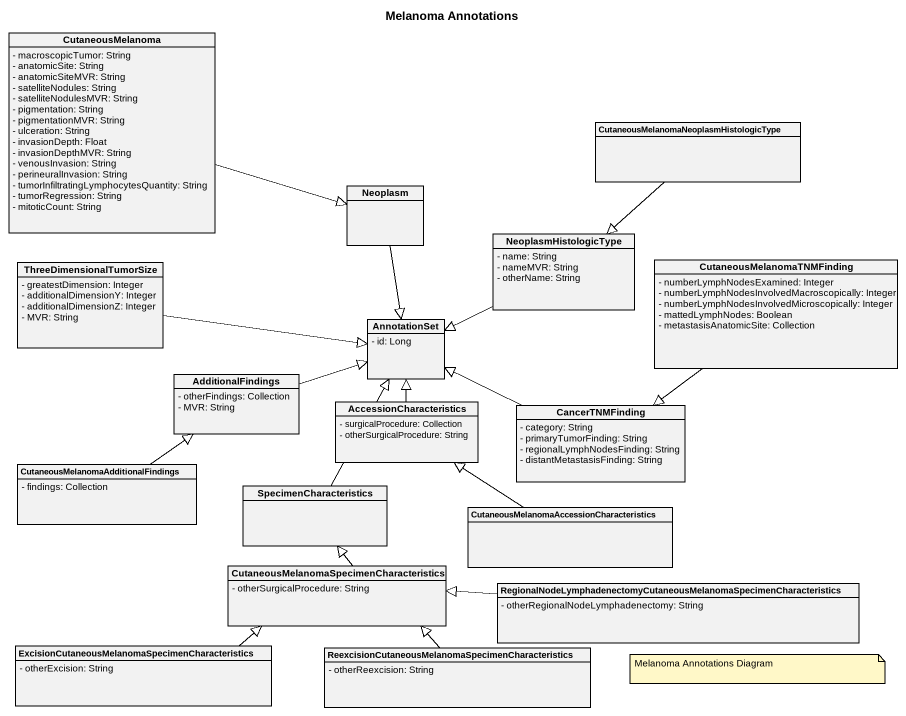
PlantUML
@startuml
title Melanoma Annotations
hide circle
hide empty members
skinparam classAttributeIconSize 0
class CutaneousMelanoma {
  - macroscopicTumor: String
  - anatomicSite: String
  - anatomicSiteMVR: String
  - satelliteNodules: String
  - satelliteNodulesMVR: String
  - pigmentation: String
  - pigmentationMVR: String
  - ulceration: String
  - invasionDepth: Float
  - invasionDepthMVR: String
  - venousInvasion: String
  - perineuralInvasion: String
  - tumorInfiltratingLymphocytesQuantity: String
  - tumorRegression: String
  - mitoticCount: String
}
class "CutaneousMelanomaNeoplasmHistologicType" as CutaneousMelanomaNeoplasmHis
class Neoplasm
class ThreeDimensionalTumorSize {
  - greatestDimension: Integer
  - additionalDimensionY: Integer
  - additionalDimensionZ: Integer
  - MVR: String
}
class NeoplasmHistologicType {
  - name: String
  - nameMVR: String
  - otherName: String
}
class CutaneousMelanomaTNMFinding {
  - numberLymphNodesExamined: Integer
  - numberLymphNodesInvolvedMacroscopically: Integer
  - numberLymphNodesInvolvedMicroscopically: Integer
  - mattedLymphNodes: Boolean
  - metastasisAnatomicSite: Collection
}
class AnnotationSet {
  - id: Long
}
class AdditionalFindings {
  - otherFindings: Collection
  - MVR: String
}
class AccessionCharacteristics {
  - surgicalProcedure: Collection
  - otherSurgicalProcedure: String
}
class CancerTNMFinding {
  - category: String
  - primaryTumorFinding: String
  - regionalLymphNodesFinding: String
  - distantMetastasisFinding: String
}
class "CutaneousMelanomaAdditionalFindings" as CutaneousMelanomaAdditionalF {
  - findings: Collection
}
class SpecimenCharacteristics
class "CutaneousMelanomaAccessionCharacteristics" as CutaneousMelanomaAccessionCh
class "CutaneousMelanomaSpecimenCharacteristics" as CutaneousMelanomaSpecimenCha {
  - otherSurgicalProcedure: String
}
class "RegionalNodeLymphadenectomyCutaneousMelanomaSpecimenCharacteristics" as RegionalNodeLymphadenectomyC {
  - otherRegionalNodeLymphadenectomy: String
}
class "ExcisionCutaneousMelanomaSpecimenCharacteristics" as ExcisionCutaneousMelanomaSpe {
  - otherExcision: String
}
class "ReexcisionCutaneousMelanomaSpecimenCharacteristics" as ReexcisionCutaneousMelanomaS {
  - otherReexcision: String
}
CutaneousMelanoma -right-|> Neoplasm
CutaneousMelanomaNeoplasmHis --|> NeoplasmHistologicType
Neoplasm --|> AnnotationSet
ThreeDimensionalTumorSize -right-|> AnnotationSet
NeoplasmHistologicType -left-|> AnnotationSet
CutaneousMelanomaTNMFinding --|> CancerTNMFinding
AdditionalFindings -right-|> AnnotationSet
AccessionCharacteristics -up-|> AnnotationSet
CancerTNMFinding -left-|> AnnotationSet
CutaneousMelanomaAdditionalF -up-|> AdditionalFindings
SpecimenCharacteristics -up-|> AnnotationSet
CutaneousMelanomaAccessionCh -up-|> AccessionCharacteristics
CutaneousMelanomaSpecimenCha -up-|> SpecimenCharacteristics
RegionalNodeLymphadenectomyC -left-|> CutaneousMelanomaSpecimenCha
ExcisionCutaneousMelanomaSpe -right-|> CutaneousMelanomaSpecimenCha
ReexcisionCutaneousMelanomaS -up-|> CutaneousMelanomaSpecimenCha
note as N1
  Melanoma Annotations Diagram
end note
@enduml
